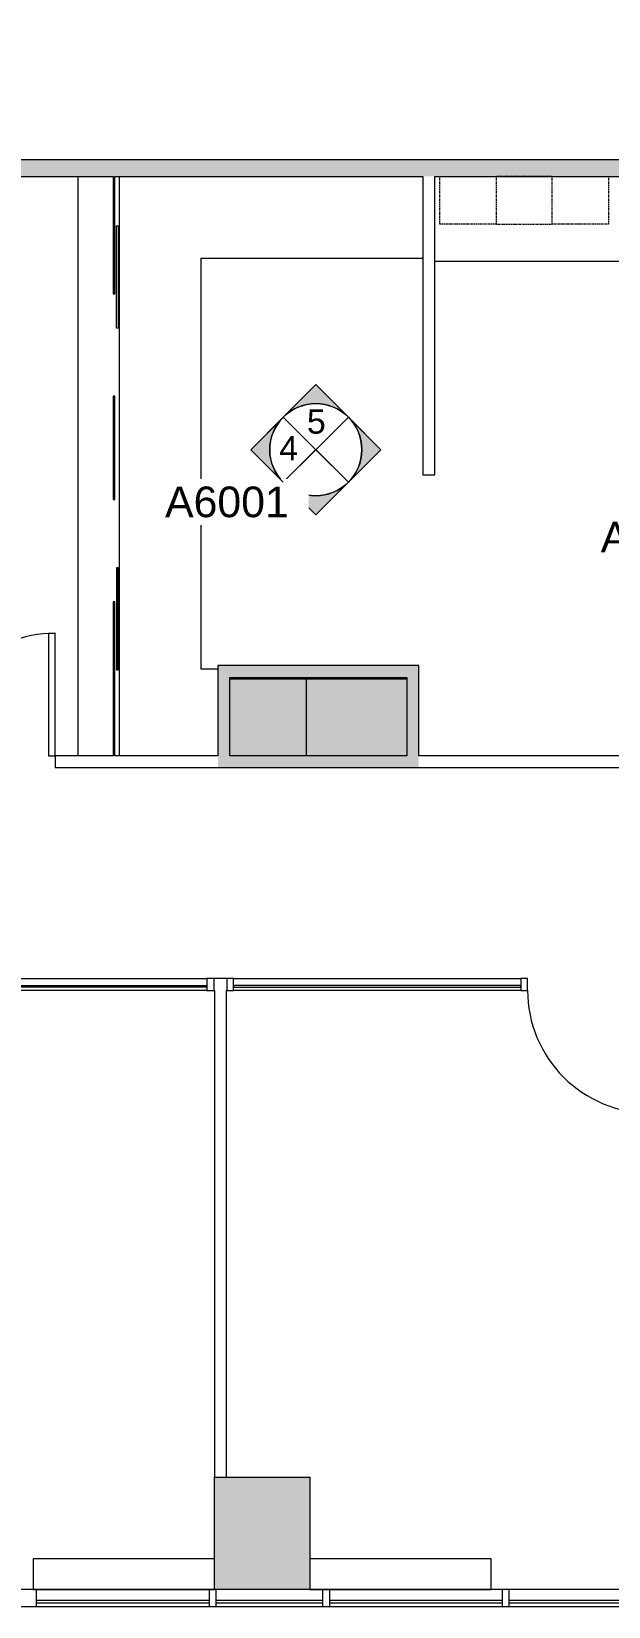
# Model space of a CAD drawing. Header units: inches. Extents: x 41 to 2552, y -541 to 533.
# Drawn here: x 1225.8 to 1395.3, y -541 to -78.2 of the extents above; entities that cross this region are included whole.
import ezdxf

# ---------------------------------------------------------------- set-up
doc = ezdxf.new("R2010")
doc.units = ezdxf.units.IN
doc.header["$MEASUREMENT"] = 0
doc.linetypes.add('Center', pattern=[1.25, 0.25, -0.1875, 0.625, -0.1875])
doc.linetypes.add('Dash', pattern=[0.25, 0.125, -0.125])
for name, color, linetype, lineweight in [('A-DETL-MBND', 5, 'Continuous', 9), ('A-DOOR', 31, 'Continuous', 9), ('A-DOOR-FRAM', 31, 'Continuous', 9), ('A-GLAZ', 151, 'Continuous', 9), ('A-GLAZ-EXST', 7, 'Continuous', 9), ('A-WALL-PATT', 111, 'Continuous', 13), ('Bb-col', 7, 'Continuous', 9), ('Bb-cor', 7, 'Continuous', 9), ('CAD background - for revit_dwg', 8, 'Continuous', 9), ('G-ANNO-SYMB', 111, 'Continuous', 9), ('I-WALL', 2, 'Continuous', 13), ('Mullion', 7, 'Continuous', 9), ('Q-CASE', 31, 'Continuous', 9), ('Q-CASE-HDLN', 31, 'Continuous', 9)]:
    doc.layers.add(name, color=color, linetype=linetype, lineweight=lineweight)
doc.styles.add('Arial_1', font='arial.ttf', dxfattribs={"height": 9})
doc.styles.add('Arial_2', font='arial.ttf', dxfattribs={"height": 7.125})

# ---------------------------------------------------------------- blocks, each defined once
blk = doc.blocks.new('Single-Flush - With Sidelight - 36_ x 96_-1747744-New Construction - Partition Plan')
at = {"layer": 'A-DOOR', "color": 250, "lineweight": 20}
for p, q in [((-16, -1.75), (-18, -1.75)), ((-18, -1.75), (-18, -37.75)), ((-16, -37.75), (-16, -1.75)), ((-16, -37.75), (-18, -37.75))]:
    blk.add_line(p, q, dxfattribs=at)
at = {"layer": 'A-DOOR'}
blk.add_arc((-18, -1.75), 36, 270, 0, dxfattribs=at)
at = {"layer": 'A-DOOR-FRAM', "color": 250, "lineweight": 20}
blk.add_line((132.27, 1.75), (132.27, -1.75), dxfattribs=at)
at = {"layer": 'A-GLAZ', "color": 250, "lineweight": 20}
for p, q in [((20, -0.75), (20, -0.25)), ((20, -0.25), (130.27, -0.25)), ((130.27, -0.75), (20, -0.75)), ((130.27, -0.25), (130.27, -0.75))]:
    blk.add_line(p, q, dxfattribs=at)
blk = doc.blocks.new('Single-Flush - With Sidelight - 36_ x 96_-1747842-New Construction - Partition Plan')
at = {"layer": 'A-DOOR', "color": 250, "lineweight": 20}
for p, q in [((-16, 37.75), (-18, 37.75)), ((-18, 1.75), (-18, 37.75)), ((-16, 37.75), (-16, 1.75)), ((-16, 1.75), (-18, 1.75))]:
    blk.add_line(p, q, dxfattribs=at)
at = {"layer": 'A-DOOR'}
blk.add_arc((-18, 1.75), 36, 360, 90, dxfattribs=at)
at = {"layer": 'A-DOOR-FRAM', "color": 250, "lineweight": 20}
blk.add_line((106.39, -1.75), (106.39, 1.75), dxfattribs=at)
at = {"layer": 'A-GLAZ', "color": 250, "lineweight": 20}
for p, q in [((104.39, 0.75), (20, 0.75)), ((20, 0.75), (20, 0.25)), ((20, 0.25), (104.39, 0.25)), ((104.39, 0.25), (104.39, 0.75))]:
    blk.add_line(p, q, dxfattribs=at)
blk = doc.blocks.new('Counter Top _No Backsplash_ - Standard Counter Top-1781247-New Construction - Partition Plan')
at = {"layer": 'Q-CASE', "lineweight": 13}
blk.add_line((-47.26, 25), (120.99, 25), dxfattribs=at)
blk = doc.blocks.new('Single-Flush - With Sidelight - 36_ x 96_-1748850-New Construction - Partition Plan')
at = {"layer": 'A-DOOR', "color": 250, "lineweight": 20}
for p, q in [((-16, -1.75), (-18, -1.75)), ((-18, -1.75), (-18, -37.75)), ((-16, -37.75), (-16, -1.75)), ((-16, -37.75), (-18, -37.75))]:
    blk.add_line(p, q, dxfattribs=at)
at = {"layer": 'A-DOOR'}
blk.add_arc((-18, -1.75), 36, 270, 0, dxfattribs=at)
at = {"layer": 'A-DOOR-FRAM', "color": 250, "lineweight": 20}
blk.add_line((145.97, 1.75), (145.97, -1.75), dxfattribs=at)
at = {"layer": 'A-GLAZ', "color": 250, "lineweight": 20}
for p, q in [((20, -0.75), (20, -0.25)), ((20, -0.25), (143.97, -0.25)), ((143.97, -0.75), (20, -0.75)), ((143.97, -0.25), (143.97, -0.75))]:
    blk.add_line(p, q, dxfattribs=at)
blk = doc.blocks.new('Casework 1 - Casework 1-1694464-New Construction - Partition Plan')
at = {"layer": 'Q-CASE', "lineweight": 13}
for p, q in [((-160.99, -291.01), (-160.99, -120.76)), ((-124.99, -144.76), (-59.71, -144.76)), ((-124.99, -144.76), (-124.99, -265.51)), ((-124.99, -265.51), (-119.96, -265.51))]:
    blk.add_line(p, q, dxfattribs=at)
blk = doc.blocks.new('Sliding - Single-Glass - No Frame - 36_ x 96_-1769666-New Construction - Partition Plan')
at = {"layer": 'A-DOOR', "color": 250, "lineweight": 20}
for p, q in [((-35, -0.75), (-35, -1.25)), ((-5, -0.75), (-35, -0.75)), ((-35, -1.25), (-5, -1.25)), ((-5, -1.25), (-5, -0.75))]:
    blk.add_line(p, q, dxfattribs=at)
blk = doc.blocks.new('Sliding - Single-Glass - No Frame - 36_ x 96_-1769667-New Construction - Partition Plan')
at = {"layer": 'A-DOOR', "color": 250, "lineweight": 20}
for p, q in [((-35, 1.25), (-5, 1.25)), ((-35, 0.75), (-35, 1.25)), ((-5, 0.75), (-35, 0.75)), ((-5, 1.25), (-5, 0.75))]:
    blk.add_line(p, q, dxfattribs=at)
blk = doc.blocks.new('MLWK_Upper Cabinet-Single Door - 36_H x 14_D 2-1790834-New Construction - Partition Plan')
at = {"layer": 'Q-CASE', "linetype": 'Center'}
for p, q in [((-8.25, 3.19), (-8.25, 17.19)), ((-8.25, 17.19), (8.25, 17.19)), ((8.25, 17.19), (8.25, 3.19))]:
    blk.add_line(p, q, dxfattribs=at)
at = {"layer": 'Q-CASE-HDLN', "linetype": 'Dash'}
blk.add_line((8.25, 3.19), (-8.25, 3.19), dxfattribs=at)
blk = doc.blocks.new('MLWK_Upper Cabinet-Single Door - 36_H x 14_D 2-1790928-New Construction - Partition Plan')
at = {"layer": 'Q-CASE', "linetype": 'Center'}
for p, q in [((-8.25, -3.19), (-8.25, -17.19)), ((8.25, -17.19), (8.25, -3.19)), ((-8.25, -17.19), (8.25, -17.19))]:
    blk.add_line(p, q, dxfattribs=at)
at = {"layer": 'Q-CASE-HDLN', "linetype": 'Dash'}
blk.add_line((8.25, -3.19), (-8.25, -3.19), dxfattribs=at)
blk = doc.blocks.new('CAD background - for revit_dwg-1564186-New Construction - Partition Plan')
at = {"lineweight": 9}
h = blk.add_hatch(color=256, dxfattribs=at)
h.paths.add_polyline_path([(245.5, 5), (273.5, 5), (273.5, 38), (245.5, 38)], flags=0)
h.paths.add_polyline_path([(1713.13, 5), (1713.5, 5), (1713.5, 38), (1685.5, 38), (1685.5, 5), (1709.63, 5)], flags=0)
h.paths.add_polyline_path([(1925.5, 5), (1953.5, 5), (1953.5, 38), (1925.5, 38)], flags=0)
h.paths.add_polyline_path([(485.5, 5), (513.5, 5), (513.5, 38), (485.5, 38)], flags=0)
h.paths.add_polyline_path([(1233.5, 5), (1233.5, 38), (1205.5, 38), (1205.5, 5), (1230, 5)], flags=0)
h.paths.add_polyline_path([(2166, 5), (2194, 5), (2194, 33), (2166, 33)], flags=0)
h.paths.add_polyline_path([(1445.5, 5), (1473.5, 5), (1473.5, 38), (1445.5, 38)], flags=0)
h.paths.add_polyline_path([(969, 5), (993.5, 5), (993.5, 38), (965.5, 38), (965.5, 5)], flags=0)
h.paths.add_polyline_path([(725.5, 5), (753.5, 5), (753.5, 38), (725.5, 38)], flags=0)
h.paths.add_polyline_path([(726.5, 245), (751.5, 245), (751.5, 250), (755, 250), (755, 275.5), (726.5, 275.5)], flags=0)
h.paths.add_polyline_path([(2161, 245.5), (2194, 245.5), (2194, 273.5), (2161, 273.5)], flags=0)
h.paths.add_polyline_path([(38, 245.5), (38, 273.5), (5, 273.5), (5, 245.5)], flags=0)
h.paths.add_polyline_path([(1208.75, 246.5), (1232.5, 246.5), (1232.5, 272.25), (1208.75, 272.25), (1208.75, 248)], flags=0)
h.paths.add_polyline_path([(486.5, 246.5), (512.5, 246.5), (512.5, 272.5), (486.5, 272.5)], flags=0)
h.paths.add_polyline_path([(1709, 246.5), (1712.5, 246.5), (1712.5, 272.5), (1686.5, 272.5), (1686.5, 246.5), (1690, 246.5)], flags=0)
h.paths.add_polyline_path([(1947, 246.5), (1952.5, 246.5), (1952.5, 272.5), (1891.5, 272.5), (1891.5, 246.5), (1945.82, 246.5)], flags=0)
h.paths.add_polyline_path([(1448.23, 246.5), (1472.5, 246.5), (1472.5, 272.5), (1446.5, 272.5), (1446.5, 246.5)], flags=0)
h.paths.add_polyline_path([(1017.56, 250), (1022, 250), (1022, 272.5), (970, 272.5), (970, 250), (999, 250)], flags=0)
h.paths.add_polyline_path([(5, 485.5), (38, 485.5), (38, 513.5), (5, 513.5)], flags=0)
h.paths.add_polyline_path([(2194, 485.5), (2194, 513.5), (2161, 513.5), (2161, 485.5)], flags=0)
h.paths.add_polyline_path([(1943.5, 486.5), (1952.5, 486.5), (1952.5, 512.5), (1926.5, 512.5), (1926.5, 486.5)], flags=0)
h.paths.add_polyline_path([(1690, 486.5), (1712.5, 486.5), (1712.5, 512.5), (1686.5, 512.5), (1686.5, 486.5)], flags=0)
h.paths.add_polyline_path([(486.5, 486.5), (512.5, 486.5), (512.5, 512.5), (486.5, 512.5)], flags=0)
h.paths.add_polyline_path([(1454.52, 486.5), (1476.77, 486.5), (1476.77, 512.5), (1450.77, 512.5), (1450.77, 486.5), (1451.02, 486.5)], flags=0)
h.paths.add_polyline_path([(272.5, 486.5), (272.5, 512.5), (246.5, 512.5), (246.5, 486.5)], flags=0)
h.paths.add_polyline_path([(730, 486.5), (752.5, 486.5), (752.5, 512.5), (726.5, 512.5), (726.5, 486.5)], flags=0)
h.paths.add_polyline_path([(38, 725.5), (38, 753.5), (5, 753.5), (5, 725.5)], flags=0)
h.paths.add_polyline_path([(2194, 725.5), (2194, 753.5), (2161, 753.5), (2161, 725.5)], flags=0)
h.paths.add_polyline_path([(726.5, 726.5), (752.5, 726.5), (752.5, 752.5), (726.5, 752.5)], flags=0)
h.paths.add_polyline_path([(1926.5, 726.5), (1952.5, 726.5), (1952.5, 752.5), (1926.5, 752.5)], flags=0)
h.paths.add_polyline_path([(1686.5, 726.5), (1712.5, 726.5), (1712.5, 752.5), (1686.5, 752.5)], flags=0)
h.paths.add_polyline_path([(1476.77, 726.5), (1476.77, 752.5), (1450.77, 752.5), (1450.77, 726.5), (1472.5, 726.5)], flags=0)
h.paths.add_polyline_path([(246.5, 726.5), (272.5, 726.5), (272.5, 752.5), (246.5, 752.5)], flags=0)
h.paths.add_polyline_path([(486.5, 726.5), (512.5, 726.5), (512.5, 752.5), (486.5, 752.5)], flags=0)
h.paths.add_polyline_path([(2161, 965.5), (2194, 965.5), (2194, 993.5), (2161, 993.5), (2161, 988)], flags=0)
h.paths.add_polyline_path([(38, 965.5), (38, 993.5), (5, 993.5), (5, 965.5)], flags=0)
h.paths.add_polyline_path([(728.81, 966.5), (752.5, 966.5), (752.5, 992.5), (728.81, 992.5), (728.81, 991)], flags=0)
h.paths.add_polyline_path([(1232.5, 966.5), (1232.5, 992.5), (1206.5, 992.5), (1206.5, 966.5)], flags=0)
h.paths.add_polyline_path([(1472.5, 966.5), (1472.5, 992.5), (1446.5, 992.5), (1446.5, 966.5)], flags=0)
h.paths.add_polyline_path([(1952.5, 966.5), (1952.5, 992.5), (1926.5, 992.5), (1926.5, 966.5)], flags=0)
h.paths.add_polyline_path([(486.5, 966.5), (512.5, 966.5), (512.5, 992.5), (486.5, 992.5)], flags=0)
h.paths.add_polyline_path([(966.5, 966.5), (992.5, 966.5), (992.5, 992.5), (966.5, 992.5), (966.5, 988)], flags=0)
h.paths.add_polyline_path([(1712.5, 966.5), (1712.5, 992.5), (1686.5, 992.5), (1686.5, 966.5)], flags=0)
h.paths.add_polyline_path([(246.5, 966.5), (272.5, 966.5), (272.5, 992.5), (246.5, 992.5)], flags=0)
at = {"layer": 'A-GLAZ-EXST'}
for p, q in [((913.25, 1.87), (964, 1.87)), ((913.25, 1.12), (964, 1.12)), ((966, 1.87), (997.36, 1.87)), ((966, 1.12), (997.36, 1.12)), ((999.36, 1.87), (1050.11, 1.87)), ((999.36, 1.12), (1050.11, 1.12)), ((1052.11, 1.87), (1098.5, 1.87)), ((1052.11, 1.12), (1098.5, 1.12))]:
    blk.add_line(p, q, dxfattribs=at)
at = {"layer": 'Bb-col'}
for p, q in [((1022, 272.5), (970, 272.5)), ((992.5, 250), (992.5, 272.5)), ((965.5, 5), (965.5, 38))]:
    blk.add_line(p, q, dxfattribs=at)
at = {"layer": 'Bb-col', "flags": 128}
blk.add_lwpolyline([(969, 38), (993.5, 38), (993.5, 5), (965.5, 5)], dxfattribs=at)
at = {"layer": 'Bb-cor'}
blk.add_line((1098, 5), (810.25, 5), dxfattribs=at)
at = {"layer": 'Bb-cor', "flags": 128}
blk.add_lwpolyline([(0, 1074.23), (0, 0), (2199, 0), (2199, 1074.23)], dxfattribs=at)
for points in [[(912.25, 14), (912.25, 5), (965.5, 5), (965.5, 14)], [(993.5, 14), (993.5, 5), (1046.75, 5), (1046.75, 14)]]:
    blk.add_lwpolyline(points, close=True, dxfattribs=at)
at = {"layer": 'Mullion'}
for p, q in [((913.25, 0), (913.25, 5)), ((964, 0), (964, 5)), ((966, 0), (966, 5)), ((997.36, 0), (997.36, 5)), ((999.36, 0), (999.36, 5)), ((1050.11, 0), (1050.11, 5)), ((1052.11, 0), (1052.11, 5))]:
    blk.add_line(p, q, dxfattribs=at)
blk = doc.blocks.new('Elevation - Interiors-59324-New Construction - Partition Plan')
at = {"layer": 'G-ANNO-SYMB'}
h = blk.add_hatch(color=256, dxfattribs=at)
edge = h.paths.add_edge_path(flags=0)
edge.add_line((-0.0996, 0.0996), (0, 0.1992))
edge.add_line((0, 0.1992), (0.0996, 0.0996))
edge.add_arc((0, 0), 0.1409, 45, 135)
h = blk.add_hatch(color=256, dxfattribs=at)
edge = h.paths.add_edge_path(flags=0)
edge.add_line((-0.1992, 0), (-0.0996, 0.0996))
edge.add_arc((0, 0), 0.1409, 135, 225)
edge.add_line((-0.0996, -0.0996), (-0.1992, 0))
h = blk.add_hatch(color=256, dxfattribs=at)
edge = h.paths.add_edge_path(flags=0)
edge.add_line((0.1992, 0), (0.0996, -0.0996))
edge.add_arc((0, 0), 0.1409, 315, 405)
edge.add_line((0.0996, 0.0996), (0.1992, 0))
h = blk.add_hatch(color=256, dxfattribs=at)
edge = h.paths.add_edge_path(flags=0)
edge.add_arc((0, 0), 0.1409, 225, 315)
edge.add_line((0.0996, -0.0996), (0, -0.1992))
edge.add_line((0, -0.1992), (-0.0996, -0.0996))
for p, q in [((0, 0.1992), (-0.1992, 0)), ((0, 0.1992), (-0.0996, 0.0996)), ((0.1992, 0), (0, 0.1992)), ((0.0996, 0.0996), (0, 0.1992)), ((-0.0996, 0.0996), (-0.1992, 0)), ((-0.0996, 0.0996), (0.0996, -0.0996)), ((0.0996, 0.0996), (-0.0996, -0.0996)), ((0, 0), (-0.0996, 0.0996)), ((-0.0996, 0.0996), (0, 0)), ((0.0996, 0.0996), (0, 0)), ((0, 0), (0.0996, 0.0996)), ((0.1992, 0), (0.0996, 0.0996)), ((0, -0.1992), (0.1992, 0)), ((-0.1992, 0), (0, -0.1992)), ((-0.1992, 0), (-0.0996, -0.0996)), ((-0.0996, -0.0996), (0, 0)), ((0, 0), (-0.0996, -0.0996)), ((0, 0), (0.0996, -0.0996)), ((0.0996, -0.0996), (0, 0)), ((0.0996, -0.0996), (0.1992, 0)), ((-0.0996, -0.0996), (0, -0.1992)), ((0, -0.1992), (0.0996, -0.0996))]:
    blk.add_line(p, q, dxfattribs=at)
blk.add_circle((0, 0), 0.1409, dxfattribs=at)
for start, end in [(135, 225), (135, 225), (45, 135), (45, 135), (315, 45), (315, 45), (225, 315), (225, 315)]:
    blk.add_arc((0, 0), 0.1409, start, end, dxfattribs=at)
blk = doc.blocks.new('Elevation - Triangle - 51_256_-58624-New Construction - Partition Plan')
at = {"layer": 'G-ANNO-SYMB'}
for p, q in [((0, 0.0996), (-0.0996, 0)), ((0.0996, 0), (0, 0.0996))]:
    blk.add_line(p, q, dxfattribs=at)

msp = doc.modelspace()

# ---------------------------------------------------------------- hatches: boundary and pattern name
at = {"layer": 'A-WALL-PATT'}
for points in [[(1513.49, -120.76), (1625.06, -120.76), (1625.06, -115.89), (1209.13, -115.89), (1209.13, -120.76), (1512.56, -120.76)], [(1339.56, -268.01), (1339.56, -264.51), (1280.56, -264.51), (1280.56, -268.01), (1336.06, -268.01)], [(1284.06, -294.51), (1284.06, -268.01), (1280.56, -268.01), (1280.56, -294.51)], [(1336.06, -294.51), (1339.56, -294.51), (1339.56, -268.01), (1336.06, -268.01), (1336.06, -293.01)], [(1309.56, -294.51), (1336.06, -294.51), (1336.06, -291.01), (1284.06, -291.01), (1284.06, -294.51)]]:
    msp.add_hatch(color=8, dxfattribs=at).paths.add_polyline_path(points, flags=0)

# ---------------------------------------------------------------- linework, layer by layer
at = {"layer": 'A-DETL-MBND'}
msp.add_line((1251.53, -120.76), (1251.53, -291.01), dxfattribs=at)
at = {"layer": 'I-WALL', "color": 250, "lineweight": 20}
for p, q in [((1622.63, -115.89), (1207.39, -115.89)), ((1207.39, -120.76), (1249.81, -120.76)), ((1249.81, -120.76), (1249.81, -155.33)), ((1250.31, -120.76), (1340.81, -120.76)), ((1250.31, -155.33), (1250.31, -120.76)), ((1340.81, -120.76), (1340.81, -208.51)), ((1344.31, -120.76), (1512.56, -120.76)), ((1344.31, -208.51), (1344.31, -120.76)), ((1249.81, -155.33), (1250.31, -155.33)), ((1249.81, -185.33), (1249.81, -215.76)), ((1250.31, -185.33), (1249.81, -185.33)), ((1250.31, -215.76), (1250.31, -185.33)), ((1340.81, -208.51), (1344.31, -208.51)), ((1249.81, -215.76), (1250.31, -215.76)), ((1249.81, -245.76), (1249.81, -291.01)), ((1250.31, -245.76), (1249.81, -245.76)), ((1250.31, -291.01), (1250.31, -245.76)), ((1280.56, -264.51), (1280.56, -291.01)), ((1339.56, -264.51), (1280.56, -264.51)), ((1284.06, -291.01), (1284.06, -268.01)), ((1284.06, -268.01), (1336.06, -268.01)), ((1336.06, -268.01), (1336.06, -291.01)), ((1339.56, -291.01), (1339.56, -264.51)), ((1249.81, -291.01), (1232.81, -291.01)), ((1232.81, -291.01), (1232.81, -294.51)), ((1280.56, -291.01), (1250.31, -291.01)), ((1336.06, -291.01), (1284.06, -291.01)), ((1399.56, -291.01), (1339.56, -291.01)), ((1232.81, -294.51), (1399.56, -294.51)), ((1285.18, -356.51), (1277.33, -356.51)), ((1277.33, -356.51), (1277.33, -360.01)), ((1277.33, -360.01), (1279.56, -360.01)), ((1279.56, -360.01), (1279.56, -503.01)), ((1283.06, -360.01), (1285.18, -360.01)), ((1283.06, -503.01), (1283.06, -360.01)), ((1285.18, -360.01), (1285.18, -356.51)), ((1371.56, -356.51), (1369.56, -356.51)), ((1369.56, -356.51), (1369.56, -360.01)), ((1369.56, -360.01), (1371.56, -360.01)), ((1371.56, -360.01), (1371.56, -356.51)), ((1279.56, -503.01), (1283.06, -503.01))]:
    msp.add_line(p, q, dxfattribs=at)
at = {"layer": 'I-WALL'}
for p, q in [((1167.06, -356.51), (1277.33, -356.51)), ((1277.33, -360.01), (1167.06, -360.01)), ((1285.18, -356.51), (1369.56, -356.51)), ((1369.56, -360.01), (1285.18, -360.01))]:
    msp.add_line(p, q, dxfattribs=at)

# ---------------------------------------------------------------- block references
at = {"layer": 'A-DOOR', "lineweight": 13}
for name, p, rotation in [('Sliding - Single-Glass - No Frame - 36_ x 96_-1769667-New Construction - Partition Plan', (1250.06, -170.33), 269.9999999999999), ('Sliding - Single-Glass - No Frame - 36_ x 96_-1769666-New Construction - Partition Plan', (1250.06, -230.76), 89.99999999999991), ('Single-Flush - With Sidelight - 36_ x 96_-1748850-New Construction - Partition Plan', (1214.81, -292.76), 180), ('Single-Flush - With Sidelight - 36_ x 96_-1747842-New Construction - Partition Plan', (1389.56, -358.26), 180)]:
    msp.add_blockref(name, p, dxfattribs=dict(at, rotation=rotation))
msp.add_blockref('Single-Flush - With Sidelight - 36_ x 96_-1747744-New Construction - Partition Plan', (1147.06, -358.26), dxfattribs=at)
at = {"layer": 'CAD background - for revit_dwg', "color": 7}
msp.add_blockref('CAD background - for revit_dwg-1564186-New Construction - Partition Plan', (314.06, -541.01), dxfattribs=at)
at = {"layer": 'G-ANNO-SYMB', "xscale": 95.99999999999994, "yscale": 95.99999999999994, "zscale": 95.99999999999994}
for name, p in [('Elevation - Interiors-59324-New Construction - Partition Plan', (1309.33, -201.08)), ('Elevation - Triangle - 51_256_-58624-New Construction - Partition Plan', (1309.33, -191.51))]:
    msp.add_blockref(name, p, dxfattribs=at)
at = {"layer": 'Q-CASE', "lineweight": 13}
for name, p in [('Casework 1 - Casework 1-1694464-New Construction - Partition Plan', (1400.52, 0)), ('MLWK_Upper Cabinet-Single Door - 36_H x 14_D 2-1790928-New Construction - Partition Plan', (1370.56, -117.58))]:
    msp.add_blockref(name, p, dxfattribs=at)
at = {"layer": 'Q-CASE', "lineweight": 13, "rotation": 180}
for name, p in [('MLWK_Upper Cabinet-Single Door - 36_H x 14_D 2-1790834-New Construction - Partition Plan', (1354.06, -117.58)), ('MLWK_Upper Cabinet-Single Door - 36_H x 14_D 2-1790834-New Construction - Partition Plan', (1387.06, -117.58)), ('Counter Top _No Backsplash_ - Standard Counter Top-1781247-New Construction - Partition Plan', (1465.3, -120.76))]:
    msp.add_blockref(name, p, dxfattribs=at)

# ---------------------------------------------------------------- texts
at = {"layer": 'G-ANNO-SYMB', "char_height": 7.12, "width": 6.6294, "attachment_point": 2, "line_spacing_factor": 0.941778, "style": 'Arial_2'}
for s, insert in [('5', (1309.48, -189.26)), ('4', (1301.34, -197.11))]:
    msp.add_mtext(s, dxfattribs=dict(at, insert=insert))

# ---------------------------------------------------------------- next in the draw order: texts
at = {"layer": 'G-ANNO-SYMB', "char_height": 9, "width": 43.5237, "attachment_point": 2, "line_spacing_factor": 0.941778, "style": 'Arial_1', "bg_fill": 3, "box_fill_scale": 1.25, "bg_fill_color": 256, "bg_fill_true_color": 13158600, "bg_fill_transparency": 0}
for insert in [(1283.22, -211.92), (1411.19, -222.28)]:
    msp.add_mtext('A6001', dxfattribs=dict(at, insert=insert))

# ---------------------------------------------------------------- next in the draw order: block references
at = {"layer": 'G-ANNO-SYMB', "xscale": 95.99999999999994, "yscale": 95.99999999999994, "zscale": 95.99999999999994, "rotation": 89.99999999999933}
msp.add_blockref('Elevation - Triangle - 51_256_-58624-New Construction - Partition Plan', (1299.77, -201.08), dxfattribs=at)

doc.saveas('drawing.dxf')
